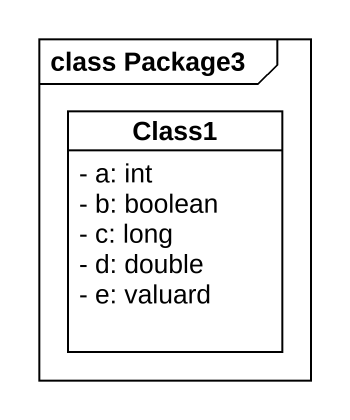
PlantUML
@startuml
mainframe class Package3
hide circle
hide empty members
skinparam classAttributeIconSize 0
class Class1 {
  - a: int
  - b: boolean
  - c: long
  - d: double
  - e: valuard
}
@enduml
